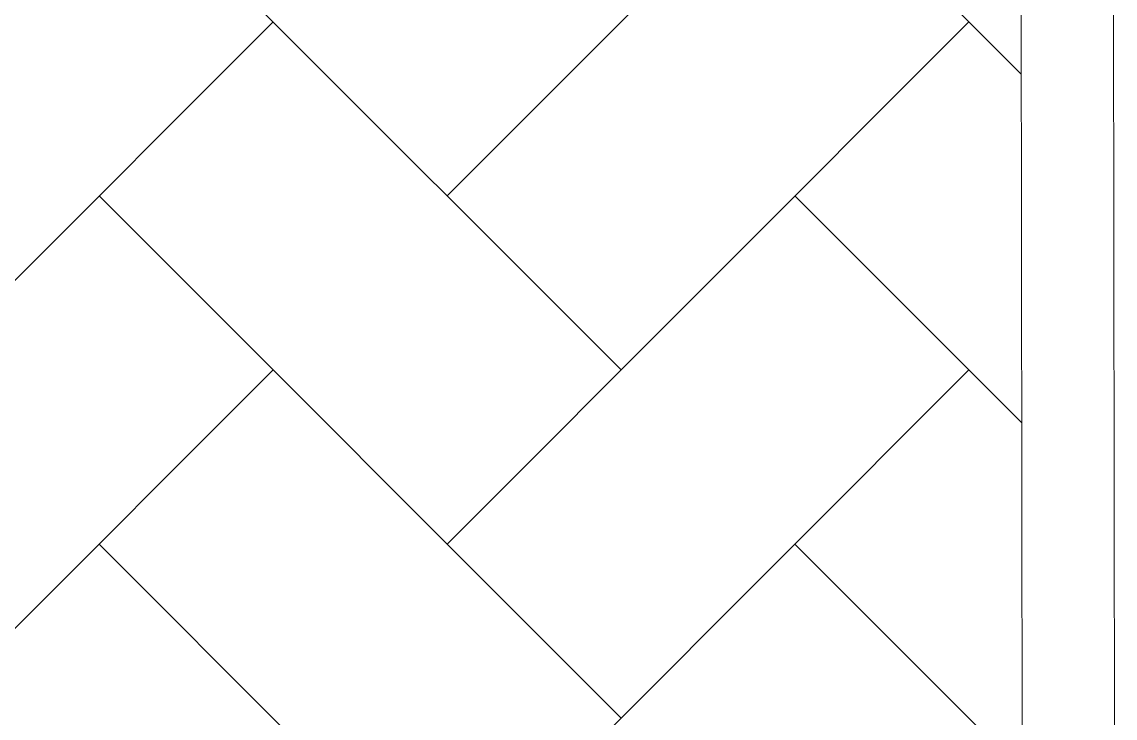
# Model space of a CAD drawing. Header units: millimetres. Extents: x 331487 to 517269, y 198509 to 399936.
# Drawn here: x 419601 to 421379, y 363083 to 364215 of the extents above; entities that cross this region are included whole.
import ezdxf

# ---------------------------------------------------------------- set-up
doc = ezdxf.new("R2010")
doc.units = ezdxf.units.MM
doc.header["$MEASUREMENT"] = 0
doc.layers.add('BEAM', color=1, linetype='Continuous', lineweight=5)
doc.layers.add('COLUMN', color=6, linetype='Continuous')

msp = doc.modelspace()

# ---------------------------------------------------------------- linework, layer by layer
at = {"layer": 'BEAM', "ltscale": 750}
for p, q in [((421216.4, 372289.2), (421228.9, 362081.5)), ((421366.4, 372289.4), (421378.9, 362081.7))]:
    msp.add_line(p, q, dxfattribs=at)
at = {"layer": 'BEAM', "color": 253, "linetype": 'Continuous', "ltscale": 750}
for p, q in [((420292.7, 363932), (421141.3, 364780.5)), ((420575.6, 363649.2), (419727, 364497.7)), ((421226.4, 364129.7), (420858.4, 364497.7)), ((419161.4, 363366.3), (420009.9, 364214.8)), ((420292.7, 363366.3), (421141.3, 364214.8)), ((420575.6, 363083.5), (419727, 363932)), ((421227.1, 363563.3), (420858.4, 363932)), ((419161.4, 362800.6), (420009.9, 363649.2)), ((420292.7, 362800.6), (421141.3, 363649.2)), ((420575.6, 362517.8), (419727, 363366.3)), ((421227.8, 362996.9), (420858.4, 363366.3))]:
    msp.add_line(p, q, dxfattribs=at)
at = {"layer": 'COLUMN'}
for radius in [10508.3, 10658.3]:
    msp.add_arc((410459.2, 371453), radius, 298.48297, 358.12405, dxfattribs=at)

doc.saveas('drawing.dxf')
